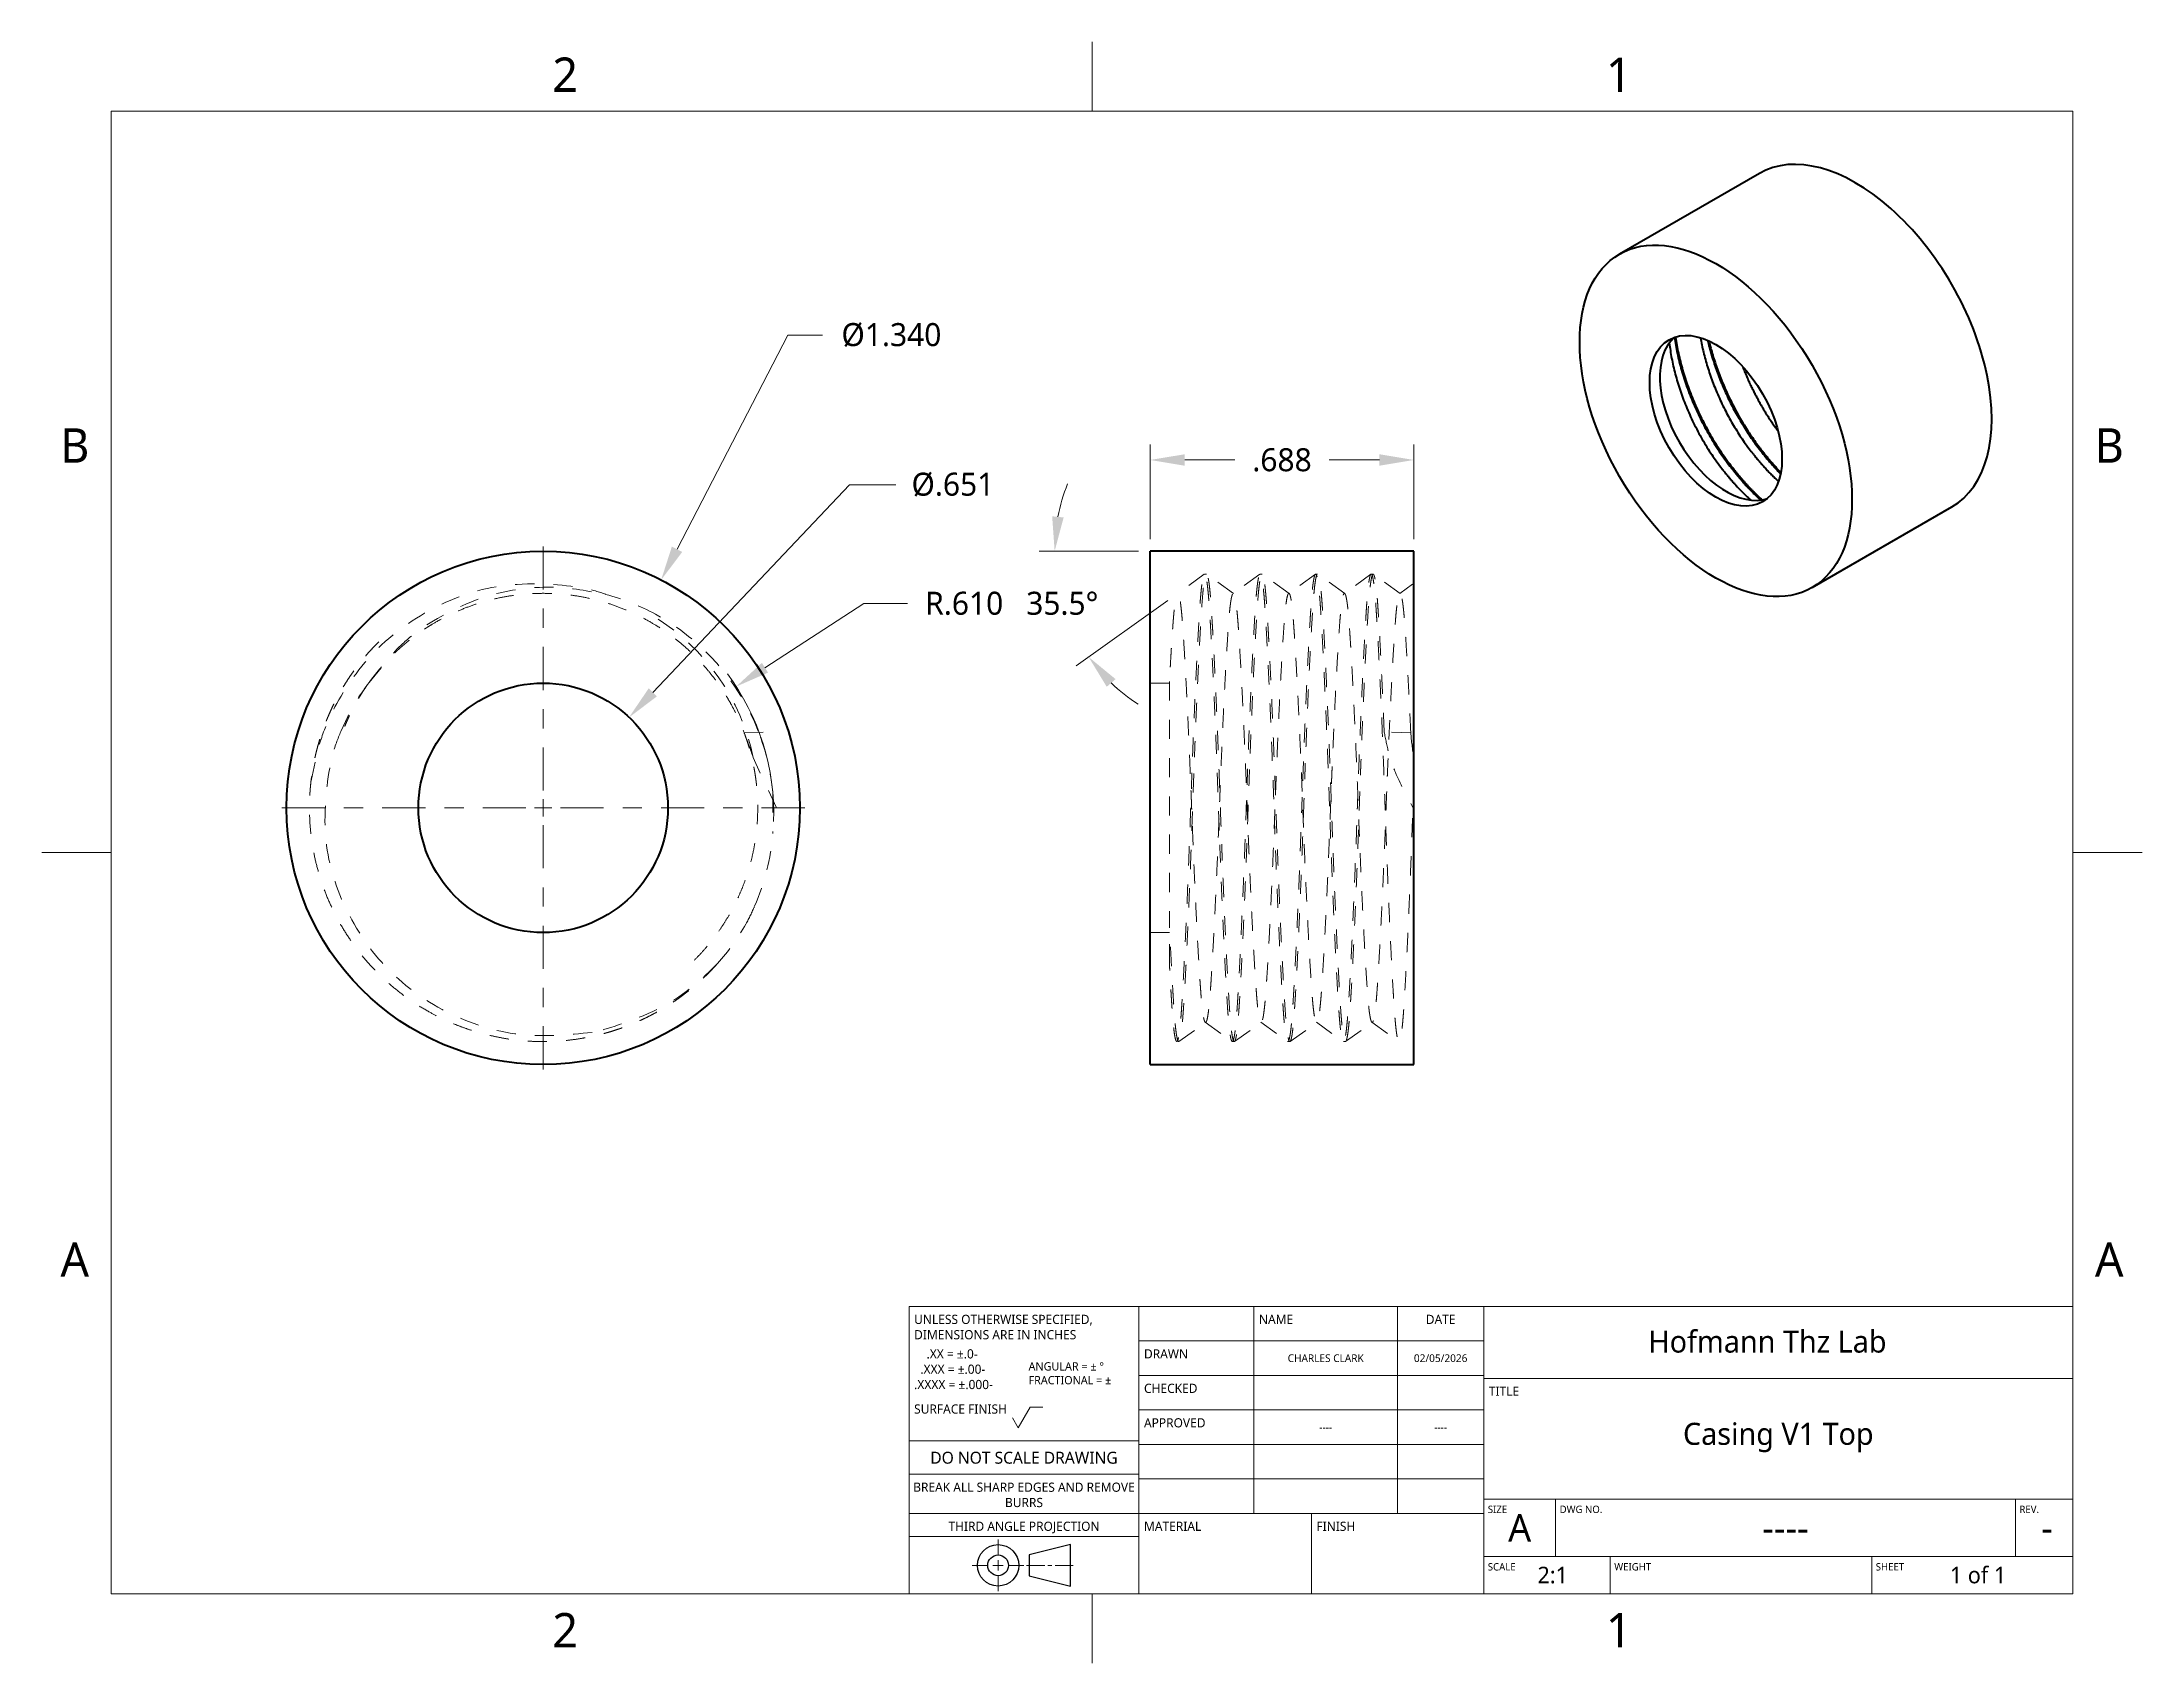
# Model space of a CAD drawing. Extents: x 0 to 11, y 0 to 8.5.
import ezdxf

# ---------------------------------------------------------------- set-up
doc = ezdxf.new("R2010")
doc.units = 0
doc.header["$LTSCALE"] = 0.5
doc.header["$MEASUREMENT"] = 0
doc.header["$PDMODE"] = 33
doc.header["$PDSIZE"] = 0.03937
doc.linetypes.add('CENTER', pattern=[0.72, 0.45, -0.09, 0.09, -0.09])
doc.linetypes.add('HIDDEN', pattern=[0.15, 0.1, -0.05])
for name, color, linetype, lineweight in [('ANNOTATION_TEXT', 7, 'Continuous', 25), ('BORDER_FRAME', 7, 'Continuous', 15), ('BORDER_ZONES', 7, 'Continuous', 15), ('CENTERMARKS', 7, 'Continuous', 13), ('Hidden', 7, 'HIDDEN', 15), ('TITLE_BLOCK', 7, 'Continuous', 15), ('Visible', 7, 'Continuous', 40)]:
    doc.layers.add(name, color=color, linetype=linetype, lineweight=lineweight)
doc.styles.add('Onshape-Standard', font='NotoSans-Regular.ttf')
doc.styles.add('Onshape-Standard-Dimension', font='')
doc.styles.add('Onshape-Standard-Fields', font='')
doc.styles.get('Onshape-Standard-Dimension').set_extended_font_data('Noto Sans')
doc.styles.get('Onshape-Standard-Fields').set_extended_font_data('Noto Sans')
doc.dimstyles.new('Onshape-Standard$0', dxfattribs={"dimtxt": 0.12, "dimasz": 0.18, "dimexe": 0.08, "dimexo": 0.0625, "dimgap": 0.09, "dimtad": 0, "dimtih": 1, "dimtoh": 1, "dimdec": 3, "dimzin": 7, "dimdsep": 46, "dimtxsty": 'Onshape-Standard-Dimension', "dimcen": 0.09, "dimclrd": 7, "dimclre": 7, "dimclrt": 7, "dimadec": 1, "dimazin": 0, "dimtfac": 1, "dimtdec": 3, "dimtofl": 0, "dimtmove": 0, "dimatfit": 3, "dimfxl": 0, "dimtolj": 1, "dimtzin": 7, "dimlwd": 13, "dimlwe": 13, "dimarcsym": 0})
doc.dimstyles.new('Onshape-Standard$2', dxfattribs={"dimtxt": 0.12, "dimasz": 0.18, "dimexe": 0.08, "dimexo": 0.0625, "dimgap": 0.09, "dimtad": 0, "dimtih": 1, "dimtoh": 1, "dimdec": 3, "dimzin": 7, "dimdsep": 46, "dimtxsty": 'Onshape-Standard-Dimension', "dimcen": 0.09, "dimclrd": 7, "dimclre": 7, "dimclrt": 7, "dimadec": 1, "dimazin": 0, "dimtfac": 1, "dimtdec": 3, "dimtofl": 0, "dimtmove": 0, "dimatfit": 3, "dimfxl": 0, "dimtolj": 1, "dimtzin": 7, "dimlwd": 13, "dimlwe": 13, "dimarcsym": 0})
doc.dimstyles.new('Onshape-Standard$3', dxfattribs={"dimtxt": 0.12, "dimasz": 0.18, "dimexe": 0.08, "dimexo": 0.0625, "dimgap": 0.09, "dimtad": 0, "dimtih": 1, "dimtoh": 1, "dimdec": 3, "dimzin": 7, "dimdsep": 46, "dimtxsty": 'Onshape-Standard-Dimension', "dimcen": 0, "dimclrd": 7, "dimclre": 7, "dimclrt": 7, "dimadec": 1, "dimazin": 0, "dimtfac": 1, "dimtdec": 3, "dimtofl": 0, "dimtmove": 0, "dimatfit": 3, "dimfxl": 0, "dimtolj": 1, "dimtzin": 7, "dimlwd": 13, "dimlwe": 13, "dimarcsym": 0})
doc.dimstyles.new('Onshape-Standard$4', dxfattribs={"dimtxt": 0.12, "dimasz": 0.18, "dimexe": 0.08, "dimexo": 0.0625, "dimgap": 0.09, "dimtad": 0, "dimtih": 1, "dimtoh": 1, "dimdec": 3, "dimzin": 7, "dimdsep": 46, "dimtxsty": 'Onshape-Standard-Dimension', "dimcen": 0, "dimclrd": 7, "dimclre": 7, "dimclrt": 7, "dimadec": 1, "dimazin": 0, "dimtfac": 1, "dimtdec": 3, "dimtofl": 0, "dimtmove": 0, "dimatfit": 3, "dimfxl": 0, "dimtolj": 1, "dimtzin": 7, "dimlwd": 13, "dimlwe": 13, "dimarcsym": 0})

# ---------------------------------------------------------------- blocks, each defined once
blk = doc.blocks.new('*D1')
at = {"layer": 'ANNOTATION_TEXT', "color": 7, "lineweight": 13}
for p, q in [((3.932, 6.951), (3.353, 5.833)), ((4.112, 6.951), (3.932, 6.951))]:
    blk.add_line(p, q, dxfattribs=at)
at = {"layer": 'ANNOTATION_TEXT', "color": 7}
blk.add_solid([(3.326, 5.847), (3.38, 5.819), (3.27, 5.673)], dxfattribs=at)
at = {"layer": 'Defpoints', "color": 0}
for p in [(3.27, 5.673), (2.038, 3.293)]:
    blk.add_point(p, dxfattribs=at)
at = {"layer": 'ANNOTATION_TEXT', "color": 7, "insert": (4.472, 6.951), "char_height": 0.12, "attachment_point": 5, "style": 'Onshape-Standard-Dimension'}
blk.add_mtext('\\A1;%%c1.340', dxfattribs=at)
blk = doc.blocks.new('*D2')
at = {"layer": 'ANNOTATION_TEXT', "color": 7, "lineweight": 13}
for p, q in [((4.254, 6.17), (3.226, 5.086)), ((4.495, 6.17), (4.254, 6.17))]:
    blk.add_line(p, q, dxfattribs=at)
at = {"layer": 'ANNOTATION_TEXT', "color": 7}
blk.add_solid([(3.205, 5.107), (3.248, 5.065), (3.102, 4.955)], dxfattribs=at)
at = {"layer": 'Defpoints', "color": 0}
for p in [(3.102, 4.955), (2.206, 4.01)]:
    blk.add_point(p, dxfattribs=at)
at = {"layer": 'ANNOTATION_TEXT', "color": 7, "insert": (4.793, 6.17), "char_height": 0.12, "attachment_point": 5, "style": 'Onshape-Standard-Dimension'}
blk.add_mtext('\\A1;%%c.651', dxfattribs=at)
blk = doc.blocks.new('*D3')
at = {"layer": 'ANNOTATION_TEXT', "color": 7, "lineweight": 13}
for p, q in [((4.328, 5.55), (3.812, 5.214)), ((4.556, 5.55), (4.328, 5.55))]:
    blk.add_line(p, q, dxfattribs=at)
blk.add_arc((2.638, 4.453), 1.22, 358.0562, 36.7323, dxfattribs=at)
at = {"layer": 'ANNOTATION_TEXT', "color": 7}
blk.add_solid([(3.796, 5.24), (3.828, 5.189), (3.661, 5.116)], dxfattribs=at)
at = {"layer": 'Defpoints', "color": 0}
for p in [(3.661, 5.116), (2.638, 4.453)]:
    blk.add_point(p, dxfattribs=at)
at = {"layer": 'ANNOTATION_TEXT', "color": 7, "insert": (4.852, 5.55), "char_height": 0.12, "attachment_point": 5, "style": 'Onshape-Standard-Dimension'}
blk.add_mtext('\\A1;R.610', dxfattribs=at)
blk = doc.blocks.new('*D4')
at = {"layer": 'ANNOTATION_TEXT', "color": 7, "lineweight": 13}
for p, q in [((5.761, 5.823), (5.244, 5.823)), ((5.914, 5.566), (5.436, 5.225))]:
    blk.add_line(p, q, dxfattribs=at)
for start, end in [(158.2533, 169.1266), (226.3992, 237.2726)]:
    blk.add_arc((6.274, 5.823), 0.95, start, end, dxfattribs=at)
at = {"layer": 'ANNOTATION_TEXT', "color": 7}
for points in [[(5.311, 6.005), (5.371, 5.999), (5.324, 5.823)], [(5.642, 5.155), (5.596, 5.115), (5.501, 5.271)]]:
    blk.add_solid(points, dxfattribs=at)
at = {"layer": 'Defpoints', "color": 0}
for p in [(5.823, 5.823), (7.199, 5.823), (6.105, 5.703), (5.965, 5.602), (5.404, 5.441)]:
    blk.add_point(p, dxfattribs=at)
at = {"layer": 'ANNOTATION_TEXT', "color": 7, "insert": (5.364, 5.55), "char_height": 0.12, "attachment_point": 5, "style": 'Onshape-Standard-Dimension'}
blk.add_mtext('\\A1;35.5%%d', dxfattribs=at)
blk = doc.blocks.new('*D5')
at = {"layer": 'ANNOTATION_TEXT', "color": 7, "lineweight": 13}
for p, q in [((5.823, 5.885), (5.823, 6.379)), ((7.199, 5.885), (7.199, 6.379)), ((6.003, 6.299), (6.265, 6.299)), ((7.019, 6.299), (6.757, 6.299))]:
    blk.add_line(p, q, dxfattribs=at)
at = {"layer": 'ANNOTATION_TEXT', "color": 7}
for points in [[(6.003, 6.329), (6.003, 6.269), (5.823, 6.299)], [(7.019, 6.269), (7.019, 6.329), (7.199, 6.299)]]:
    blk.add_solid(points, dxfattribs=at)
at = {"layer": 'Defpoints', "color": 0}
for p in [(5.823, 6.299), (5.823, 6.299), (5.823, 5.823), (7.199, 5.823)]:
    blk.add_point(p, dxfattribs=at)
at = {"layer": 'ANNOTATION_TEXT', "color": 7, "insert": (6.511, 6.299), "char_height": 0.12, "attachment_point": 5, "style": 'Onshape-Standard-Dimension'}
blk.add_mtext('\\A1;.688', dxfattribs=at)

msp = doc.modelspace()

# ---------------------------------------------------------------- linework, layer by layer
at = {"layer": 'BORDER_FRAME'}
for p, q in [((0.399, 0.38), (0.399, 8.12)), ((0.399, 8.12), (10.639, 8.12)), ((10.639, 8.12), (10.639, 0.38)), ((10.639, 0.38), (0.399, 0.38))]:
    msp.add_line(p, q, dxfattribs=at)
at = {"layer": 'BORDER_ZONES'}
for p, q in [((5.519, 8.12), (5.519, 8.481)), ((0.399, 4.25), (0.038, 4.25)), ((10.639, 4.25), (11, 4.25)), ((5.519, 0.38), (5.519, 0.019))]:
    msp.add_line(p, q, dxfattribs=at)
at = {"layer": 'CENTERMARKS', "linetype": 'CENTER'}
for p, q in [((2.6542, 4.573), (2.6542, 5.913)), ((2.5642, 4.483), (1.2242, 4.483)), ((2.6542, 4.393), (2.6542, 3.053)), ((2.7442, 4.483), (4.0842, 4.483))]:
    msp.add_line(p, q, dxfattribs=at)
at = {"layer": 'CENTERMARKS', "linetype": 'Continuous'}
for p, q in [((2.6542, 4.438), (2.6542, 4.528)), ((2.6092, 4.483), (2.6992, 4.483))]:
    msp.add_line(p, q, dxfattribs=at)
at = {"layer": 'Hidden'}
for p, q in [((6.1053, 5.7025), (5.9652, 5.6025)), ((6.1166, 5.703), (6.1066, 5.703)), ((6.2581, 5.6025), (6.118, 5.7025)), ((6.3953, 5.7025), (6.2552, 5.6025)), ((6.4066, 5.703), (6.3966, 5.703)), ((6.5481, 5.6025), (6.408, 5.7025)), ((6.6853, 5.7025), (6.5452, 5.6025)), ((6.6966, 5.703), (6.6866, 5.703)), ((6.8381, 5.6025), (6.698, 5.7025)), ((6.9753, 5.7025), (6.8352, 5.6025)), ((6.9866, 5.703), (6.9766, 5.703)), ((7.1281, 5.6025), (6.988, 5.7025)), ((7.1916, 5.6499), (7.1252, 5.6025)), ((1.7451, 5.1372), (1.892, 5.313)), ((5.9231, 5.1342), (5.8231, 5.1342)), ((5.9231, 5.1372), (5.9231, 5.1431)), ((5.9231, 5.1431), (5.9231, 3.8766)), ((1.5978, 4.8813), (1.6336, 4.9596)), ((3.7032, 4.8755), (3.8082, 4.8789)), ((7.1829, 4.8755), (7.0442, 4.8789)), ((1.4424, 4.624), (1.4853, 4.8135)), ((3.8713, 4.483), (3.7507, 4.7451)), ((3.8527, 4.5591), (3.853, 4.3489)), ((3.8742, 4.483), (3.8713, 4.483)), ((7.1953, 4.483), (7.1991, 4.483)), ((7.1953, 4.483), (7.1991, 4.483)), ((5.9231, 3.6708), (5.9231, 3.8766)), ((5.8231, 3.8317), (5.9231, 3.8317)), ((5.973, 3.2634), (6.1131, 3.3635)), ((6.1102, 3.3635), (6.2503, 3.2634)), ((6.263, 3.2634), (6.4031, 3.3635)), ((6.4002, 3.3635), (6.5403, 3.2634)), ((6.553, 3.2634), (6.6931, 3.3635)), ((6.6902, 3.3635), (6.8303, 3.2634)), ((6.843, 3.2634), (6.9831, 3.3635)), ((6.9802, 3.3635), (7.1203, 3.2634)), ((6.2516, 3.263), (6.2616, 3.263)), ((6.5416, 3.263), (6.5516, 3.263)), ((6.8316, 3.263), (6.8416, 3.263))]:
    msp.add_line(p, q, dxfattribs=at)
for centre, radius, start, end in [((2.6887, 4.4838), 1.1508, 61.34672, 75.3749), ((2.6378, 4.5133), 1.1368, 11.76603, 58.3762), ((2.6723, 4.4535), 1.1852, 21.26844, 61.35118), ((2.6361, 4.4536), 1.1229, 142.5041, 153.21938), ((1.4979, 3.9971), 2.3738, 18.36784, 21.71787), ((2.6722, 4.4535), 1.1853, 5.10993, 21.26657), ((8.6239, 4.9884), 1.4454, 184.47997, 189.68949), ((2.6377, 4.4526), 1.2197, 336.71096, 355.12003), ((2.6378, 4.4526), 1.2196, 331.8185, 336.7105), ((2.6542, 4.483), 1.22, 318.26132, 330.19757)]:
    msp.add_arc(centre, radius, start, end, dxfattribs=at)
for points, weights, knots in [([(7.1991, 4.624), (7.1966, 4.5537), (7.1941, 4.483), (7.17, 3.7786), (7.1458, 3.4264), (7.1346, 3.263), (7.1216, 3.263), (7.1087, 3.263), (7.0975, 3.4264), (7.0747, 3.7582), (7.0513, 4.4208), (7.0502, 4.4519), (7.0491, 4.483), (7.025, 5.1873), (7.0008, 5.5395), (6.9896, 5.703), (6.9766, 5.703), (6.9637, 5.703), (6.9525, 5.5395), (6.9297, 5.2079), (6.9063, 4.5454), (6.9052, 4.5142), (6.9041, 4.483), (6.88, 3.7786), (6.8558, 3.4264), (6.8446, 3.263), (6.8316, 3.263), (6.8187, 3.263), (6.8075, 3.4264), (6.7847, 3.7582), (6.7613, 4.4208), (6.7602, 4.4519), (6.7591, 4.483), (6.735, 5.1873), (6.7108, 5.5395), (6.6996, 5.703), (6.6866, 5.703), (6.6737, 5.703), (6.6625, 5.5395), (6.6397, 5.2079), (6.6163, 4.5454), (6.6152, 4.5142), (6.6141, 4.483), (6.59, 3.7786), (6.5658, 3.4264), (6.5546, 3.263), (6.5416, 3.263), (6.5287, 3.263), (6.5175, 3.4264), (6.4947, 3.7582), (6.4713, 4.4208), (6.4702, 4.4519), (6.4691, 4.483), (6.445, 5.1873), (6.4208, 5.5395), (6.4096, 5.703), (6.3966, 5.703), (6.3837, 5.703), (6.3725, 5.5395), (6.3497, 5.2079), (6.3263, 4.5454), (6.3252, 4.5142), (6.3241, 4.483), (6.3, 3.7786), (6.2758, 3.4264), (6.2646, 3.263), (6.2516, 3.263), (6.2387, 3.263), (6.2275, 3.4264), (6.2047, 3.7582), (6.1813, 4.4208), (6.1802, 4.4519), (6.1791, 4.483), (6.155, 5.1873), (6.1308, 5.5395), (6.1196, 5.703), (6.1066, 5.703), (6.0969, 5.703), (6.088, 5.6083), (6.0851, 5.5783), (6.0825, 5.5395), (6.0597, 5.2079), (6.0363, 4.5454), (6.0352, 4.5142), (6.0341, 4.483), (6.01, 3.7786), (5.9858, 3.4264), (5.9616, 3.0742), (5.9375, 3.4264), (5.9307, 3.5245), (5.9231, 3.6708)], [0.972895390619, 0.984700549198, 1, 0.866025403784, 1, 0.933012701892, 0.933012701892, 0.933012701892, 1, 0.872810536881, 0.987116998892, 0.993214866903, 1, 0.866025403784, 1, 0.933012701892, 0.933012701892, 0.933012701892, 1, 0.87284081319, 0.987062593323, 0.993184590594, 1, 0.866025403784, 1, 0.933012701892, 0.933012701892, 0.933012701892, 1, 0.872810536881, 0.987116998892, 0.993214866903, 1, 0.866025403784, 1, 0.933012701892, 0.933012701892, 0.933012701892, 1, 0.87284081319, 0.987062593323, 0.993184590594, 1, 0.866025403784, 1, 0.933012701892, 0.933012701892, 0.933012701892, 1, 0.872810536881, 0.987116998892, 0.993214866903, 1, 0.866025403784, 1, 0.933012701892, 0.933012701892, 0.933012701892, 1, 0.87284081319, 0.987062593323, 0.993184590594, 1, 0.866025403784, 1, 0.933012701892, 0.933012701892, 0.933012701892, 1, 0.872810536881, 0.987116998892, 0.993214866903, 1, 0.866025403784, 1, 0.933012701892, 0.933012701892, 0.933012701892, 0.970693057078, 0.983253175473, 1, 0.87284081319, 0.987062593323, 0.993184590594, 1, 0.866025403784, 1, 0.866025403784, 1, 0.958712482898, 0.942872462808], [0.09619344, 0.09619344, 0.09619344, 0.1, 0.1, 0.13333333, 0.13333333, 0.15, 0.15, 0.16666667, 0.16666667, 0.19831184, 0.19831184, 0.2, 0.2, 0.23333333, 0.23333333, 0.25, 0.25, 0.26666667, 0.26666667, 0.2983043, 0.2983043, 0.3, 0.3, 0.33333333, 0.33333333, 0.35, 0.35, 0.36666667, 0.36666667, 0.39831184, 0.39831184, 0.4, 0.4, 0.43333333, 0.43333333, 0.45, 0.45, 0.46666667, 0.46666667, 0.4983043, 0.4983043, 0.5, 0.5, 0.53333333, 0.53333333, 0.55, 0.55, 0.56666667, 0.56666667, 0.59831184, 0.59831184, 0.6, 0.6, 0.63333333, 0.63333333, 0.65, 0.65, 0.66666667, 0.66666667, 0.6983043, 0.6983043, 0.7, 0.7, 0.73333333, 0.73333333, 0.75, 0.75, 0.76666667, 0.76666667, 0.79831184, 0.79831184, 0.8, 0.8, 0.83333333, 0.83333333, 0.85, 0.85, 0.8625, 0.8625, 0.86666667, 0.86666667, 0.8983043, 0.8983043, 0.9, 0.9, 0.93333333, 0.93333333, 0.96666667, 0.96666667, 0.97693914, 0.97693914, 0.97693914]), ([(7.0442, 4.8791), (7.0265, 5.3111), (7.0108, 5.5395), (6.9996, 5.703), (6.9866, 5.703), (6.9737, 5.703), (6.9625, 5.5395), (6.9383, 5.1873), (6.9141, 4.483), (6.9131, 4.4519), (6.912, 4.4208), (6.8886, 3.7582), (6.8658, 3.4264), (6.8546, 3.263), (6.8416, 3.263), (6.8287, 3.263), (6.8175, 3.4264), (6.7933, 3.7786), (6.7691, 4.483), (6.7681, 4.5142), (6.767, 4.5454), (6.7436, 5.2079), (6.7208, 5.5395), (6.7096, 5.703), (6.6966, 5.703), (6.6837, 5.703), (6.6725, 5.5395), (6.6483, 5.1873), (6.6241, 4.483), (6.6231, 4.4519), (6.622, 4.4208), (6.5986, 3.7582), (6.5758, 3.4264), (6.5646, 3.263), (6.5516, 3.263), (6.5387, 3.263), (6.5275, 3.4264), (6.5033, 3.7786), (6.4791, 4.483), (6.4781, 4.5142), (6.477, 4.5454), (6.4536, 5.2079), (6.4308, 5.5395), (6.4196, 5.703), (6.4066, 5.703), (6.3937, 5.703), (6.3825, 5.5395), (6.3583, 5.1873), (6.3341, 4.483), (6.3331, 4.4519), (6.332, 4.4208), (6.3086, 3.7582), (6.2858, 3.4264), (6.2746, 3.263), (6.2616, 3.263), (6.2487, 3.263), (6.2375, 3.4264), (6.2133, 3.7786), (6.1891, 4.483), (6.1881, 4.5142), (6.187, 4.5454), (6.1636, 5.2079), (6.1408, 5.5395), (6.1296, 5.703), (6.1166, 5.703), (6.1069, 5.703), (6.098, 5.6083), (6.0951, 5.5783), (6.0925, 5.5395), (6.0683, 5.1873), (6.0441, 4.483), (6.0431, 4.4519), (6.042, 4.4208), (6.0186, 3.7582), (5.9958, 3.4264), (5.9931, 3.3876), (5.9903, 3.3577)], [0.941747025805, 0.908824093836, 1, 0.933012701892, 0.933012701892, 0.933012701892, 1, 0.866025403784, 1, 0.993214866903, 0.987116998892, 0.872810536881, 1, 0.933012701892, 0.933012701892, 0.933012701892, 1, 0.866025403784, 1, 0.993183291132, 0.987060258842, 0.872842112653, 1, 0.933012701892, 0.933012701892, 0.933012701892, 1, 0.866025403784, 1, 0.993214866903, 0.987116998892, 0.872810536881, 1, 0.933012701892, 0.933012701892, 0.933012701892, 1, 0.866025403784, 1, 0.993183291132, 0.987060258842, 0.872842112653, 1, 0.933012701892, 0.933012701892, 0.933012701892, 1, 0.866025403784, 1, 0.993214866903, 0.987116998892, 0.872810536881, 1, 0.933012701892, 0.933012701892, 0.933012701892, 1, 0.866025403784, 1, 0.993183291132, 0.987060258842, 0.872842112653, 1, 0.933012701892, 0.933012701892, 0.933012701892, 0.970693057078, 0.983253175473, 1, 0.866025403784, 1, 0.993214866903, 0.987116998892, 0.872810536881, 1, 0.983253175473, 0.970693057078], [0.01064846, 0.01064846, 0.01064846, 0.03333333, 0.03333333, 0.05, 0.05, 0.06666667, 0.06666667, 0.1, 0.1, 0.10168816, 0.10168816, 0.13333333, 0.13333333, 0.15, 0.15, 0.16666667, 0.16666667, 0.2, 0.2, 0.20169602, 0.20169602, 0.23333333, 0.23333333, 0.25, 0.25, 0.26666667, 0.26666667, 0.3, 0.3, 0.30168816, 0.30168816, 0.33333333, 0.33333333, 0.35, 0.35, 0.36666667, 0.36666667, 0.4, 0.4, 0.40169602, 0.40169602, 0.43333333, 0.43333333, 0.45, 0.45, 0.46666667, 0.46666667, 0.5, 0.5, 0.50168816, 0.50168816, 0.53333333, 0.53333333, 0.55, 0.55, 0.56666667, 0.56666667, 0.6, 0.6, 0.60169602, 0.60169602, 0.63333333, 0.63333333, 0.65, 0.65, 0.6625, 0.6625, 0.66666667, 0.66666667, 0.7, 0.7, 0.70168816, 0.70168816, 0.73333333, 0.73333333, 0.7375, 0.7375, 0.7375]), ([(3.4426, 3.6874), (3.7742, 4.0161), (3.7742, 4.483), (3.7742, 4.5555), (3.7649, 4.6273), (3.7556, 4.6989), (3.7371, 4.7688), (3.7228, 4.823), (3.7032, 4.8755), (3.5623, 5.252), (3.2142, 5.4529), (2.6542, 5.7762), (2.0942, 5.4529), (1.9885, 5.3919), (1.8984, 5.3095), (1.8128, 5.2312), (1.7451, 5.1372)], [0.949759526419, 0.899519052838, 1, 0.982955808344, 0.970248326444, 0.957907951918, 0.949657339422, 0.943349582291, 0.939432252705, 0.912275576633, 1, 0.866025403784, 1, 0.971617069918, 0.955260161826, 0.940234474831, 0.935356969711], [0.775, 0.775, 0.775, 0.8, 0.8, 0.80424065, 0.80424065, 0.8083588, 0.8083588, 0.8115072, 0.8115072, 0.83333333, 0.83333333, 0.86666667, 0.86666667, 0.87372844, 0.87372844, 0.88021548, 0.88021548, 0.88021548]), ([(7.1829, 4.8755), (7.1658, 5.252), (7.1508, 5.4529), (7.1401, 5.5954), (7.1279, 5.6026), (7.1142, 5.6106), (7.1025, 5.4529), (7.0783, 5.1296), (7.0541, 4.483), (7.053, 4.4518), (7.0518, 4.4208), (7.0284, 3.8159), (7.0058, 3.513), (6.9951, 3.3705), (6.9829, 3.3633), (6.9692, 3.3554), (6.9575, 3.513), (6.9348, 3.8159), (6.9115, 4.4208), (6.9103, 4.4518), (6.9091, 4.483), (6.908, 4.5142), (6.9068, 4.5453), (6.8834, 5.1501), (6.8608, 5.4529), (6.8501, 5.5954), (6.8379, 5.6026), (6.8242, 5.6106), (6.8125, 5.4529), (6.7898, 5.1502), (6.7665, 4.5456), (6.7653, 4.5143), (6.7641, 4.483), (6.763, 4.4518), (6.7618, 4.4208), (6.7384, 3.8159), (6.7158, 3.513), (6.7051, 3.3705), (6.6929, 3.3633), (6.6792, 3.3554), (6.6675, 3.513), (6.6448, 3.8159), (6.6215, 4.4208), (6.6203, 4.4518), (6.6191, 4.483), (6.618, 4.5142), (6.6168, 4.5453), (6.5934, 5.1501), (6.5708, 5.4529), (6.5601, 5.5954), (6.5479, 5.6026), (6.5342, 5.6106), (6.5225, 5.4529), (6.4998, 5.1502), (6.4765, 4.5456), (6.4753, 4.5143), (6.4741, 4.483), (6.473, 4.4518), (6.4718, 4.4208), (6.4484, 3.8159), (6.4258, 3.513), (6.4151, 3.3705), (6.4029, 3.3633), (6.3892, 3.3554), (6.3775, 3.513), (6.3548, 3.8159), (6.3315, 4.4208), (6.3303, 4.4518), (6.3291, 4.483), (6.328, 4.5142), (6.3268, 4.5453), (6.3034, 5.1501), (6.2808, 5.4529), (6.2701, 5.5954), (6.2579, 5.6026), (6.2442, 5.6106), (6.2325, 5.4529), (6.2098, 5.1502), (6.1865, 4.5456), (6.1853, 4.5143), (6.1841, 4.483), (6.183, 4.4518), (6.1818, 4.4208), (6.1584, 3.8159), (6.1358, 3.513), (6.1251, 3.3705), (6.1129, 3.3633), (6.0992, 3.3554), (6.0875, 3.513), (6.0648, 3.8159), (6.0415, 4.4208), (6.0403, 4.4518), (6.0391, 4.483), (6.038, 4.5142), (6.0368, 4.5453), (6.0134, 5.1501), (5.9908, 5.4529), (5.979, 5.6105), (5.9654, 5.6026)], [0.93943225162, 0.912275578385, 1, 0.936175913381, 0.933162072104, 0.929849490403, 1, 0.866025403784, 1, 0.992609051448, 0.986033572725, 0.873416352336, 1, 0.936175913381, 0.933162072104, 0.929849490403, 1, 0.873416352336, 0.986033572725, 0.992609051448, 1, 0.992589518892, 0.985998823501, 0.873435884893, 1, 0.936175913381, 0.933162072104, 0.929849490403, 1, 0.873472790891, 0.985933197303, 0.992552612894, 1, 0.992609051448, 0.986033572725, 0.873416352336, 1, 0.936175913381, 0.933162072104, 0.929849490403, 1, 0.873416352336, 0.986033572725, 0.992609051448, 1, 0.992589518892, 0.985998823501, 0.873435884893, 1, 0.936175913381, 0.933162072104, 0.929849490403, 1, 0.873472790891, 0.985933197303, 0.992552612894, 1, 0.992609051448, 0.986033572725, 0.873416352336, 1, 0.936175913381, 0.933162072104, 0.929849490403, 1, 0.873416352336, 0.986033572725, 0.992609051448, 1, 0.992589518892, 0.985998823501, 0.873435884893, 1, 0.936175913381, 0.933162072104, 0.929849490403, 1, 0.873472790891, 0.985933197303, 0.992552612894, 1, 0.992609051448, 0.986033572725, 0.873416352336, 1, 0.936175913381, 0.933162072104, 0.929849490403, 1, 0.873416352336, 0.986033572725, 0.992609051448, 1, 0.992589518892, 0.985998823501, 0.873435884893, 1, 0.929885406781, 0.933158699342], [0.0115072, 0.0115072, 0.0115072, 0.03333333, 0.03333333, 0.04921298, 0.04921298, 0.06666667, 0.06666667, 0.1, 0.1, 0.10183889, 0.10183889, 0.13333333, 0.13333333, 0.14921298, 0.14921298, 0.16666667, 0.16666667, 0.19816111, 0.19816111, 0.2, 0.2, 0.20184375, 0.20184375, 0.23333333, 0.23333333, 0.24921298, 0.24921298, 0.26666667, 0.26666667, 0.29814706, 0.29814706, 0.3, 0.3, 0.30183889, 0.30183889, 0.33333333, 0.33333333, 0.34921298, 0.34921298, 0.36666667, 0.36666667, 0.39816111, 0.39816111, 0.4, 0.4, 0.40184375, 0.40184375, 0.43333333, 0.43333333, 0.44921298, 0.44921298, 0.46666667, 0.46666667, 0.49814706, 0.49814706, 0.5, 0.5, 0.50183889, 0.50183889, 0.53333333, 0.53333333, 0.54921298, 0.54921298, 0.56666667, 0.56666667, 0.59816111, 0.59816111, 0.6, 0.6, 0.60184375, 0.60184375, 0.63333333, 0.63333333, 0.64921298, 0.64921298, 0.66666667, 0.66666667, 0.69814706, 0.69814706, 0.7, 0.7, 0.70183889, 0.70183889, 0.73333333, 0.73333333, 0.74921298, 0.74921298, 0.76666667, 0.76666667, 0.79816111, 0.79816111, 0.8, 0.8, 0.80184375, 0.80184375, 0.83333333, 0.83333333, 0.85077808, 0.85077808, 0.85077808]), ([(5.948, 5.516), (5.9451, 5.4885), (5.9425, 5.4529), (5.9335, 5.3326), (5.9231, 5.1372)], [0.970693057078, 0.983253175473, 1, 0.945544109126, 0.935356969711], [0.8625, 0.8625, 0.8625, 0.866666667, 0.866666667, 0.880215477, 0.880215477, 0.880215477]), ([(1.7955, 5.3496), (1.6198, 5.1754), (1.5258, 4.9466), (1.4984, 4.88), (1.4791, 4.8107), (1.4342, 4.6499), (1.4342, 4.483), (1.4342, 3.7786), (2.0442, 3.4264), (2.4541, 3.1898), (2.9163, 3.2915), (3.1007, 3.332), (3.2642, 3.4264), (3.434, 3.5245), (3.5646, 3.6708)], [0.949759526419, 0.924639289629, 0.937199408024, 0.940918274003, 0.947940444236, 0.964634990337, 1, 0.866025403784, 1, 0.905840379732, 0.944034718191, 0.960185024052, 1, 0.958712482898, 0.942872462808], [0.875, 0.875, 0.875, 0.8875, 0.8875, 0.89120107, 0.89120107, 0.9, 0.9, 0.93333333, 0.93333333, 0.95676057, 0.95676057, 0.96666667, 0.96666667, 0.97693914, 0.97693914, 0.97693914]), ([(5.973, 3.2635), (5.9593, 3.2536), (5.9475, 3.4264), (5.9362, 3.591), (5.9231, 3.8766)], [0.933201345411, 0.929457885497, 1, 0.932581666128, 0.93301547543], [0.74911555, 0.74911555, 0.74911555, 0.766666667, 0.766666667, 0.783440576, 0.783440576, 0.783440576])]:
    msp.add_rational_spline(points, weights, degree=2, knots=knots, dxfattribs=at)
for points, knots in [([(1.4853, 4.8135), (1.5019, 4.8634), (1.5426, 4.9858), (1.7448, 5.3033), (2.0718, 5.5413), (2.446, 5.6729), (2.852, 5.641), (2.9463, 5.6097), (2.9804, 5.5984)], [0, 0, 0, 0, 0.1272299, 0.3120736, 0.5061612, 0.7001956, 0.8914992, 1, 1, 1, 1]), ([(1.892, 5.313), (1.9216, 5.3414), (1.999, 5.416), (2.323, 5.6035), (2.6984, 5.6522), (2.8907, 5.6146), (2.9792, 5.5973)], [0, 0, 0, 0, 0.1758477, 0.4608274, 0.7515501, 1, 1, 1, 1]), ([(2.9098, 3.3107), (2.7839, 3.2984), (2.5286, 3.2737), (2.1378, 3.4001), (1.8114, 3.6414), (1.5929, 3.9797), (1.4896, 4.3465), (1.541, 4.7447), (1.5823, 4.8441), (1.5978, 4.8813)], [0, 0, 0, 0, 0.1491168, 0.3024016, 0.4557313, 0.6073363, 0.7583847, 0.9094694, 1, 1, 1, 1]), ([(7.0442, 4.8789), (7.0514, 4.8427), (7.0658, 4.7698), (7.1005, 4.6623), (7.1607, 4.5485), (7.1953, 4.483)], [0, 0, 0, 0, 0.2954357, 0.594089, 1, 1, 1, 1]), ([(3.5646, 3.6708), (3.4828, 3.5905), (3.3191, 3.4299), (2.9394, 3.3147), (2.9147, 3.3113), (2.9098, 3.3107)], [0, 0, 0, 0, 0.4449172, 0.8899717, 1, 1, 1, 1])]:
    msp.add_open_spline(points, degree=3, knots=knots, dxfattribs=at)
msp.add_rational_spline([(1.7451, 5.1372), (1.6683, 5.0303), (1.6183, 4.9086)], [0.935356969711, 0.929879850084, 0.937199408024], degree=2, dxfattribs=at)
at = {"layer": 'TITLE_BLOCK'}
for p, q in [((4.564, 0.38), (4.564, 1.88)), ((4.564, 1.88), (5.764, 1.88)), ((5.764, 0.38), (5.764, 1.88)), ((5.764, 1.88), (7.564, 1.88)), ((6.364, 0.8), (6.364, 1.88)), ((7.114, 0.8), (7.114, 1.88)), ((7.564, 0.38), (7.564, 1.88)), ((7.564, 1.88), (10.639, 1.88)), ((5.764, 1.7), (7.564, 1.7)), ((5.764, 1.52), (7.564, 1.52)), ((7.564, 1.505), (10.639, 1.505)), ((5.134, 1.246), (5.197, 1.3552)), ((5.197, 1.3552), (5.263, 1.3552)), ((5.764, 1.34), (7.564, 1.34)), ((5.104, 1.298), (5.134, 1.246)), ((4.564, 1.178), (5.764, 1.178)), ((5.764, 1.16), (7.564, 1.16)), ((4.564, 1.004), (5.764, 1.004)), ((5.764, 0.98), (7.564, 0.98)), ((4.564, 0.8), (5.764, 0.8)), ((5.764, 0.8), (7.564, 0.8)), ((6.664, 0.38), (6.664, 0.8)), ((7.564, 0.875), (10.639, 0.875)), ((7.939, 0.575), (7.939, 0.875)), ((10.339, 0.575), (10.339, 0.875)), ((4.564, 0.68), (5.764, 0.68)), ((7.564, 0.575), (10.639, 0.575)), ((8.224, 0.38), (8.224, 0.575)), ((9.589, 0.38), (9.589, 0.575)), ((4.564, 0.38), (5.764, 0.38))]:
    msp.add_line(p, q, dxfattribs=at)
at = {"layer": 'TITLE_BLOCK', "lineweight": 15}
for p, q in [((5.029, 0.5828), (5.029, 0.6638)), ((5.029, 0.5558), (5.029, 0.5018)), ((4.975, 0.5288), (4.894, 0.5288)), ((5.056, 0.5288), (5.002, 0.5288)), ((5.029, 0.4748), (5.029, 0.3938)), ((5.083, 0.5288), (5.164, 0.5288)), ((5.272, 0.5288), (5.1775, 0.5288)), ((5.3098, 0.5288), (5.2882, 0.5288)), ((5.326, 0.5288), (5.4205, 0.5288))]:
    msp.add_line(p, q, dxfattribs=at)
at = {"layer": 'TITLE_BLOCK', "lineweight": 30}
for p, q in [((5.407, 0.6368), (5.191, 0.5828)), ((5.191, 0.5828), (5.191, 0.4748)), ((5.407, 0.4208), (5.407, 0.6368)), ((5.191, 0.4748), (5.407, 0.4208))]:
    msp.add_line(p, q, dxfattribs=at)
for radius in [0.108, 0.054]:
    msp.add_circle((5.029, 0.5288), radius, dxfattribs=at)
at = {"layer": 'Visible'}
for p, q in [((9.0026, 7.7951), (8.2729, 7.3738)), ((9.2779, 5.6331), (10.0076, 6.0544)), ((7.1991, 5.823), (5.8231, 5.823)), ((5.8231, 3.143), (5.8231, 5.823)), ((7.1991, 3.143), (7.1991, 5.823)), ((5.8231, 3.143), (7.1991, 3.143))]:
    msp.add_line(p, q, dxfattribs=at)
for radius in [1.34, 0.6513]:
    msp.add_circle((2.6542, 4.483), radius, dxfattribs=at)
for centre, major_axis, start_param, end_param in [((9.5051, 6.9248), (0.5025, -0.8704), 12.5663706, 15.7079633), ((8.8284, 6.5341), (0.2442, -0.423), 9.5335676, 12.4575809)]:
    msp.add_ellipse(centre, major_axis=major_axis, ratio=0.5773503, start_param=start_param, end_param=end_param, dxfattribs=at)
for major_axis in [(0.5025, -0.8704), (0.2442, -0.423)]:
    msp.add_ellipse((8.7754, 6.5035), major_axis=major_axis, ratio=0.5773503, dxfattribs=at)
for points, weights, knots in [([(8.5326, 6.9101), (8.5721, 6.5651), (8.798, 6.2655), (8.8732, 6.1657), (8.958, 6.0895)], [0.960025996264, 0.890473924254, 1, 0.960671089009, 0.94443257401], [0.506082875, 0.506082875, 0.506082875, 0.533333333, 0.533333333, 0.5431185, 0.5431185, 0.5431185]), ([(8.5591, 6.9387), (8.6117, 6.5794), (8.8458, 6.2706), (8.9225, 6.1694), (9.0086, 6.0902)], [0.953890016054, 0.895615979209, 1, 0.963194679575, 0.94661157515], [0.507362235, 0.507362235, 0.507362235, 0.533333333, 0.533333333, 0.542490622, 0.542490622, 0.542490622]), ([(8.5646, 6.9405), (8.6175, 6.5818), (8.8511, 6.2737), (8.9289, 6.171), (9.0162, 6.0912)], [0.953677338563, 0.895806947271, 1, 0.962703354462, 0.946172433288], [0.307409749, 0.307409749, 0.307409749, 0.333333333, 0.333333333, 0.342612865, 0.342612865, 0.342612865]), ([(8.6953, 6.9372), (8.7497, 6.6224), (8.9518, 6.3543), (9.0226, 6.2604), (9.1021, 6.1871)], [0.948445418593, 0.900860003805, 1, 0.962886715875, 0.946335477055], [0.308666966, 0.308666966, 0.308666966, 0.333333333, 0.333333333, 0.342567244, 0.342567244, 0.342567244]), ([(8.7327, 6.9235), (8.8043, 6.617), (8.9996, 6.3594), (9.0537, 6.288), (9.1129, 6.2272)], [0.940000140283, 0.911377785242, 1, 0.97376849609, 0.957808966372], [0.311283826, 0.311283826, 0.311283826, 0.333333333, 0.333333333, 0.33985982, 0.33985982, 0.33985982]), ([(8.7395, 6.9202), (8.8119, 6.6171), (9.0049, 6.3625), (9.0571, 6.2936), (9.1141, 6.2344)], [0.939401304409, 0.912325623285, 1, 0.974655416078, 0.958899932662], [0.111519651, 0.111519651, 0.111519651, 0.133333333, 0.133333333, 0.139639152, 0.139639152, 0.139639152])]:
    msp.add_rational_spline(points, weights, degree=2, knots=knots, dxfattribs=at)
msp.add_rational_spline([(8.9166, 6.7845), (8.9862, 6.6038), (9.0998, 6.4508)], [0.933707937354, 0.939676171531, 0.996878586328], degree=2, dxfattribs=at)

# ---------------------------------------------------------------- texts
at = {"layer": 'BORDER_ZONES', "char_height": 0.18, "attachment_point": 5, "style": 'Onshape-Standard'}
for s, insert in [('2', (2.769, 8.31)), ('1', (8.269, 8.31)), ('B', (0.209, 6.375)), ('B', (10.829, 6.375)), ('A', (0.209, 2.125)), ('A', (10.829, 2.125)), ('2', (2.769, 0.19)), ('1', (8.269, 0.19))]:
    msp.add_mtext(s, dxfattribs=dict(at, insert=insert))
at = {"layer": 'TITLE_BLOCK'}
for s, insert, char_height, width, attachment_point, style in [('UNLESS OTHERWISE SPECIFIED, DIMENSIONS ARE IN INCHES', (4.5904, 1.8368), 0.048, 1.176, 1, 'Onshape-Standard'), ('NAME', (6.3904, 1.8368), 0.048, 0.735, 1, 'Onshape-Standard'), ('DATE', (7.339, 1.8368), 0.048, 0.441, 2, 'Onshape-Standard'), ('Hofmann Thz Lab', (9.0449, 1.6962), 0.1152, 2.775, 5, 'Onshape-Standard-Fields'), ('    .XX = ±.0-^J  .XXX = ±.00-^J.XXXX = ±.000-', (4.5904, 1.6568), 0.048, 0.588, 1, 'Onshape-Standard'), ('DRAWN', (5.7904, 1.6568), 0.048, 0.588, 1, 'Onshape-Standard'), ('^JANGULAR = ± °^JFRACTIONAL = ±', (5.1878, 1.6611), 0.0432, 0.588, 1, 'Onshape-Standard'), ('CHARLES CLARK', (6.739, 1.61), 0.04032, 0.75, 5, 'Onshape-Standard-Fields'), ('02/05/2026', (7.339, 1.61), 0.04032, 0.45, 5, 'Onshape-Standard-Fields'), ('CHECKED', (5.7904, 1.4768), 0.048, 0.588, 1, 'Onshape-Standard'), ('TITLE', (7.5904, 1.4618), 0.048, 0.3675, 1, 'Onshape-Standard'), ('SURFACE FINISH', (4.5904, 1.3688), 0.048, 0.588, 1, 'Onshape-Standard'), ('APPROVED', (5.7904, 1.2968), 0.048, 0.588, 1, 'Onshape-Standard'), ('----', (6.739, 1.25), 0.04032, 0.75, 5, 'Onshape-Standard-Fields'), ('----', (7.339, 1.25), 0.04032, 0.45, 5, 'Onshape-Standard-Fields'), ('Casing V1 Top', (9.1015, 1.196), 0.1152, 2.775, 5, 'Onshape-Standard-Fields'), ('DO NOT SCALE DRAWING', (5.164, 1.1218), 0.0624, 1.176, 2, 'Onshape-Standard'), ('BREAK ALL SHARP EDGES AND REMOVE BURRS', (5.164, 0.9608), 0.048, 1.176, 2, 'Onshape-Standard'), ('SIZE', (7.5851, 0.8404), 0.0384, 0.3675, 1, 'Onshape-Standard'), ('A', (7.7515, 0.725), 0.144, 0.375, 5, 'Onshape-Standard-Fields'), ('DWG NO.', (7.9601, 0.8404), 0.0384, 2.352, 1, 'Onshape-Standard'), ('REV.', (10.3601, 0.8404), 0.0384, 0.294, 1, 'Onshape-Standard'), ('THIRD ANGLE PROJECTION', (5.164, 0.7568), 0.048, 1.176, 2, 'Onshape-Standard'), ('MATERIAL', (5.7904, 0.7568), 0.048, 0.882, 1, 'Onshape-Standard'), ('FINISH', (6.6904, 0.7568), 0.048, 0.882, 1, 'Onshape-Standard'), ('----', (9.139, 0.725), 0.144, 2.4, 5, 'Onshape-Standard-Fields'), ('-', (10.504, 0.725), 0.144, 0.27, 5, 'Onshape-Standard-Fields'), ('SCALE', (7.5851, 0.5404), 0.0384, 0.6468, 1, 'Onshape-Standard'), ('2:1', (7.924, 0.4775), 0.0864, 0.6, 5, 'Onshape-Standard-Fields'), ('WEIGHT', (8.2451, 0.5404), 0.0384, 1.3377, 1, 'Onshape-Standard'), ('SHEET', (9.6101, 0.5404), 0.0384, 1.029, 1, 'Onshape-Standard'), ('1 of 1', (10.144, 0.4775), 0.0864, 0.99, 5, 'Onshape-Standard-Fields')]:
    msp.add_mtext(s, dxfattribs=dict(at, insert=insert, char_height=char_height, width=width, attachment_point=attachment_point, style=style))

# ---------------------------------------------------------------- dimensions: what is measured, and where the dimension line sits
at = {"layer": 'ANNOTATION_TEXT'}
for p1, p2, picture, middle in [((2.0383, 3.2929), (3.2702, 5.673), '*D1', (4.4716, 6.9509)), ((2.206, 4.0105), (3.1024, 4.9555), '*D2', (4.7934, 6.1696))]:
    dim = msp.add_diameter_dim_2p(p1=p1, p2=p2, dimstyle='Onshape-Standard$3', override={"dimlfac": 0.5, "dimpost": '%%c<>', "dimtofl": 0, "dimtmove": 0, "dimatfit": 3}, dxfattribs=at)
    dim.commit()
    dim.dimension.update_dxf_attribs({"geometry": picture, "text_midpoint": middle, "dimtype": 163})
dim = msp.add_linear_dim(base=(5.8231, 6.2995), p1=(7.1991, 5.823), p2=(5.8231, 5.823), angle=180, dimstyle='Onshape-Standard$0', override={"dimlfac": 0.5, "dimpost": ''}, dxfattribs=at)
dim.commit()
dim.dimension.update_dxf_attribs({"geometry": '*D5', "text_midpoint": (6.5111, 6.2995), "dimtype": 161})
dim = msp.add_angular_dim_2l(base=(5.4041, 5.4414), line1=((7.1991, 5.823), (5.8231, 5.823)), line2=((6.1053, 5.7025), (5.9652, 5.6025)), dimstyle='Onshape-Standard$2', override={"dimlfac": 0.5, "dimpost": '', "dimtdec": 0}, dxfattribs=at)
dim.commit()
dim.dimension.update_dxf_attribs({"geometry": '*D4', "text_midpoint": (5.3643, 5.5495), "dimtype": 162})
dim = msp.add_radius_dim(center=(2.6377, 4.4526, -2.376), mpoint=(3.661, 5.1165, -2.376), dimstyle='Onshape-Standard$4', override={"dimlfac": 0.5, "dimpost": 'R<>', "dimse1": 0, "dimtofl": 0, "dimtmove": 0, "dimatfit": 0}, dxfattribs=at)
dim.commit()
dim.dimension.update_dxf_attribs({"geometry": '*D3', "text_midpoint": (4.8522, 5.5495), "dimtype": 164})

doc.saveas('drawing.dxf')
